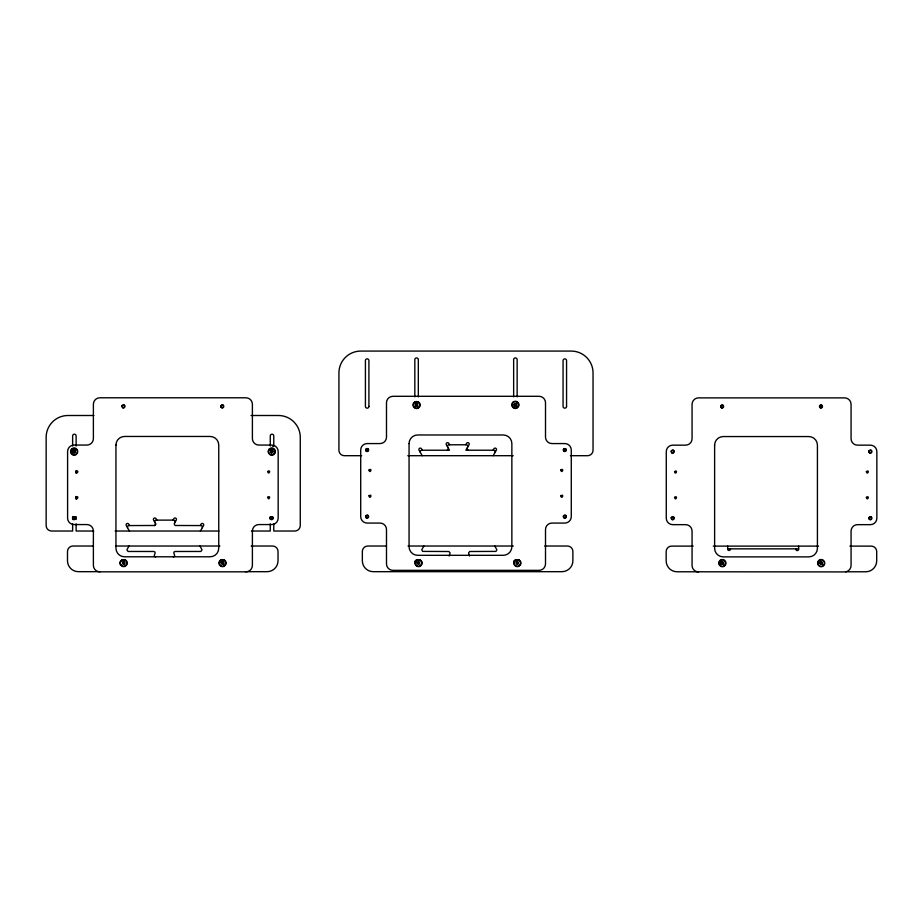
<?xml version="1.0" encoding="UTF-8"?>
<svg xmlns="http://www.w3.org/2000/svg" width="923" height="923" viewBox="0 0 923 923"><rect width="100%" height="100%" fill="white"/><g stroke="black" fill="none" stroke-linecap="round" stroke-linejoin="round"><path stroke-width="1.38" d="M416.031 563.134L415.2 561.207L416.758 559.915M516.799 405.439C516.361 400.051 511.354 407.701 516.465 405.947M514.365 562.799L514.042 561.207L515.599 559.915M469.542 556.015L468.549 552.9L469.726 551.504L495.974 551.4L496.886 549.82L494.797 546.024M175.024 522.245L175.024 520.826L173.801 520.111L155.791 520.134L154.81 520.826L154.81 522.245M202.31 527.702L202.31 526.283L201.087 525.568L175.07 525.487L174.159 523.906L176.258 520.111A1.419 1.419 0 0 0 175.739 518.172A1.419 1.419 0 0 0 173.801 518.691L172.982 520.111M467.119 448.105L467.119 449.524L468.342 450.228M467.811 446.905L467.811 445.486L466.577 444.771L448.566 444.794L447.482 445.705L447.586 446.905M495.097 452.362L495.097 450.943L493.863 450.228L465.884 450.228L469.034 444.771A1.419 1.419 0 0 0 468.515 442.832A1.419 1.419 0 0 0 466.577 443.352L465.757 444.771M128.989 546.024L126.901 549.82L128.055 551.469L153.829 551.481C157.498 552.035 151.914 556.384 155.595 556.938M200.268 525.568L201.087 524.149A1.419 1.419 0 0 1 203.025 523.629A1.419 1.419 0 0 1 203.545 525.568L200.395 531.025M423.853 546.024L421.753 549.82L422.665 551.4L448.924 551.504L450.101 552.9L449.109 556.015M493.044 450.228L493.863 448.82A1.419 1.419 0 0 1 495.801 448.29A1.419 1.419 0 0 1 496.32 450.228L493.17 455.697M124.513 564.288L124.513 562.188L122.413 562.188M220.932 562.695C221.774 560.538 224.993 562.661 223.354 564.288M415.523 403.847L415.523 405.947L417.623 405.947M723.194 564.38C725.374 561.299 718.913 561.299 721.094 564.38M822.035 564.38L822.035 562.28L819.936 562.28M120.613 561.23L121.905 559.915M120.948 561.426L122.101 560.261M269.078 449.963L270.22 448.797M72.582 448.797L71.429 449.963A3.242 3.242 0 0 0 71.429 453.158L72.582 454.335A3.115 3.115 0 0 0 75.732 454.335L76.886 453.158A3.242 3.242 0 0 0 76.886 449.963L75.732 448.797M414.808 401.84L413.516 403.155A3.646 3.646 0 0 0 413.516 406.755L414.808 408.07A3.496 3.496 0 0 0 418.35 408.07L419.642 406.755A3.646 3.646 0 0 0 419.642 403.155L418.35 401.84M415.004 402.186L413.85 403.351A3.242 3.242 0 0 0 413.85 406.558L415.004 407.724A3.115 3.115 0 0 0 418.154 407.724L419.307 406.558A3.242 3.242 0 0 0 419.307 403.351L418.154 402.186M220.747 559.915L219.455 561.23A3.646 3.646 0 0 0 219.455 564.83L220.747 566.145A3.496 3.496 0 0 0 224.289 566.145L225.581 564.83A3.646 3.646 0 0 0 225.581 561.23L224.289 559.915M220.943 560.261L219.789 561.426A3.242 3.242 0 0 0 219.789 564.622L220.943 565.799A3.115 3.115 0 0 0 224.093 565.799L225.247 564.622A3.242 3.242 0 0 0 225.247 561.426L224.093 560.261M416.954 560.261L415.8 561.426A3.242 3.242 0 0 0 415.8 564.622L416.954 565.799A3.115 3.115 0 0 0 420.103 565.799L421.257 564.622A3.242 3.242 0 0 0 421.257 561.426L420.103 560.261M515.795 560.261L514.642 561.426A3.242 3.242 0 0 0 514.642 564.622L515.795 565.799A3.115 3.115 0 0 0 518.945 565.799L520.099 564.622A3.242 3.242 0 0 0 520.099 561.426L518.945 560.261M74.59 452.881L75.432 450.955M416.031 403.513L417.623 403.847M417.623 560.699L416.031 560.376L415.465 561.23A3.646 3.646 0 0 0 415.465 564.83L416.758 566.145A3.496 3.496 0 0 0 420.3 566.145L421.592 564.83A3.646 3.646 0 0 0 421.592 561.23L420.3 559.915M516.465 560.699L514.872 560.376L514.307 561.23A3.646 3.646 0 0 0 514.307 564.83L515.599 566.145A3.496 3.496 0 0 0 519.141 566.145L520.434 564.83A3.646 3.646 0 0 0 520.434 561.23L519.141 559.915M447.055 450.228L448.278 449.524L448.278 448.105M127.524 527.702L127.524 526.283L128.747 525.568L154.752 525.487L155.675 523.906L153.576 520.111A1.419 1.419 0 0 1 154.095 518.172A1.419 1.419 0 0 1 156.033 518.691L156.852 520.111M173.351 556.938C177.02 556.384 171.447 552.035 175.116 551.481L200.879 551.469L202.033 549.82L199.945 546.024M93.927 415.5L67.979 415.5A21.829 21.829 0 0 0 46.15 437.329L46.15 525.568A5.457 5.457 0 0 0 51.607 531.025L72.629 531.025L72.629 523.826M251.044 415.5L278.434 415.5A21.829 21.829 0 0 1 300.263 437.329L300.263 525.568A5.457 5.457 0 0 1 294.806 531.025L273.773 531.025L273.773 523.826M361.689 455.697L344.394 455.697A5.457 5.457 0 0 1 338.926 450.228L338.926 372.904A21.829 21.829 0 0 1 360.766 351.075L571.21 351.075A21.829 21.829 0 0 1 593.039 372.904L593.039 450.228A5.457 5.457 0 0 1 587.582 455.697L570.414 455.697M407.804 455.697L513.2 455.697M93.708 531.025L76.124 531.025L76.124 523.826M115.144 531.025L218.936 531.025M251.414 531.025L270.277 531.025L270.277 523.826M93.061 546.024L72.952 546.024A5.457 5.457 0 0 0 67.494 551.481L67.494 560.769A10.914 10.914 0 0 0 78.409 571.683L100.007 571.683M116.056 546.024L219.882 546.024M251.206 546.024L272.573 546.024A5.457 5.457 0 0 1 278.031 551.481L278.031 560.769A10.914 10.914 0 0 1 267.116 571.683L245.506 571.683M386.483 546.024L367.804 546.024A5.457 5.457 0 0 0 362.347 551.481L362.347 560.769A10.914 10.914 0 0 0 373.261 571.683L561.969 571.683A10.914 10.914 0 0 0 572.883 560.769L572.883 551.481A5.457 5.457 0 0 0 567.426 546.024L544.639 546.024M408.035 546.024L513.315 546.024M693.185 546.116L671.621 546.116A5.457 5.457 0 0 0 666.164 551.585L666.164 560.861A10.914 10.914 0 0 0 677.078 571.775L844.614 571.925A6.449 6.449 0 0 0 851.064 565.476L851.064 531.094A6.449 6.449 0 0 1 857.513 524.656L870.401 524.656A6.449 6.449 0 0 0 876.85 518.207L876.85 451.601A6.449 6.449 0 0 0 870.401 445.151L857.513 445.151A6.449 6.449 0 0 1 851.064 438.702L851.064 404.332A6.449 6.449 0 0 0 844.614 397.882L698.503 397.882A6.449 6.449 0 0 0 692.065 404.332L692.065 438.702A6.449 6.449 0 0 1 685.616 445.151L672.729 445.151A6.449 6.449 0 0 0 666.279 451.601L666.279 518.207A6.449 6.449 0 0 0 672.729 524.656L685.616 524.656A6.449 6.449 0 0 1 692.065 531.094L692.065 565.476A6.449 6.449 0 0 0 698.503 571.925M713.294 546.116L818.563 546.116M849.887 546.116L871.243 546.116A5.457 5.457 0 0 1 876.7 551.585L876.7 560.861A10.914 10.914 0 0 1 865.786 571.775L845.618 571.775M727.67 546.116L727.67 548.85L798.626 548.85L798.626 546.116M75.098 450.459C73.471 448.82 71.348 452.039 73.505 452.881M273.381 448.797L274.523 449.963A3.242 3.242 0 0 1 274.523 453.158L273.381 454.335A3.115 3.115 0 0 1 270.22 454.335L269.078 453.158M125.447 559.915L126.739 561.23A3.646 3.646 0 0 1 126.739 564.83L125.447 566.145A3.496 3.496 0 0 1 121.905 566.145L120.613 564.83M125.251 560.261L126.405 561.426A3.242 3.242 0 0 1 126.405 564.622L125.251 565.799A3.115 3.115 0 0 1 122.101 565.799L120.948 564.622M449.639 444.771L448.82 443.352A1.419 1.419 0 0 0 446.882 442.832A1.419 1.419 0 0 0 446.363 444.771L449.513 450.228L421.534 450.228L420.3 450.943L420.3 452.362M422.353 450.228L421.534 448.82A1.419 1.419 0 0 0 419.596 448.29A1.419 1.419 0 0 0 419.077 450.228L422.226 455.697M129.566 525.568L128.747 524.149A1.419 1.419 0 0 0 126.809 523.629A1.419 1.419 0 0 0 126.289 525.568L129.439 531.025M517.145 396.867L517.145 359.658A1.742 1.742 0 0 0 515.403 357.916A1.742 1.742 0 0 0 513.649 359.658L513.649 396.867M418.315 396.867L418.315 359.658A1.742 1.742 0 0 0 416.573 357.916A1.742 1.742 0 0 0 414.831 359.658L414.831 396.867M273.773 446.04L273.773 435.956A1.742 1.742 0 0 0 272.031 434.202A1.742 1.742 0 0 0 270.277 435.956L270.277 446.04M270.277 516.626L270.277 519.499M76.124 446.028L76.124 435.944A1.742 1.742 0 0 0 74.382 434.202A1.742 1.742 0 0 0 72.629 435.944L72.629 446.028M76.124 470.522L76.124 473.407M76.124 496.459L76.124 499.331M76.124 516.626L76.124 519.499M72.629 516.626L72.629 519.499M730.405 548.85A1.385 1.385 0 0 1 729.032 550.477A1.385 1.385 0 0 1 727.67 548.85M798.626 548.85A1.408 1.408 0 0 1 797.253 550.581A1.408 1.408 0 0 1 795.891 548.85M414.808 402.047A3.496 3.496 0 0 1 418.35 402.047M415.004 402.37A3.115 3.115 0 0 1 418.154 402.37M416.758 560.111A3.496 3.496 0 0 1 420.3 560.111M416.954 560.434A3.115 3.115 0 0 1 420.103 560.434M415.096 561.749A1.488 1.488 0 0 1 416.573 560.273M513.938 561.749A1.488 1.488 0 0 1 515.415 560.273M515.599 560.111A3.496 3.496 0 0 1 519.141 560.111M515.795 560.434A3.115 3.115 0 0 1 518.945 560.434M155.502 523.445A1.442 1.442 0 0 1 154.268 525.568M268.893 453.158A3.242 3.242 0 0 1 268.893 449.963M270.22 448.97A3.115 3.115 0 0 1 273.381 448.97M272.493 446.144A5.019 5.019 0 0 1 273.116 446.271M220.747 560.111A3.496 3.496 0 0 1 224.289 560.111M220.943 560.434A3.115 3.115 0 0 1 224.093 560.434M121.905 560.111A3.496 3.496 0 0 1 125.447 560.111M120.405 564.83A3.646 3.646 0 0 1 120.405 561.23M120.763 564.622A3.242 3.242 0 0 1 120.763 561.426M122.101 560.434A3.115 3.115 0 0 1 125.251 560.434M72.582 448.97A3.115 3.115 0 0 1 75.732 448.97M93.385 542.251L93.385 565.384A6.449 6.449 0 0 0 99.834 571.833L245.945 571.833A6.449 6.449 0 0 0 252.394 565.384L252.394 531.002A6.449 6.449 0 0 1 258.832 524.564L271.731 524.564A6.449 6.449 0 0 0 278.169 518.115L278.169 451.509A6.449 6.449 0 0 0 271.731 445.059L258.832 445.059A6.449 6.449 0 0 1 252.394 438.61L252.394 404.228A6.449 6.449 0 0 0 245.945 397.79L99.834 397.79A6.449 6.449 0 0 0 93.385 404.228L93.385 438.61A6.449 6.449 0 0 1 86.935 445.059L74.048 445.059A6.449 6.449 0 0 0 67.598 451.509L67.598 518.115A6.449 6.449 0 0 0 74.048 524.564L86.935 524.564A6.449 6.449 0 0 1 93.385 531.002L93.385 542.251M115.952 445.059L115.952 548.193A8.595 8.595 0 0 0 124.547 556.788L210.156 556.788A8.595 8.595 0 0 0 218.751 548.193L218.751 445.059A8.595 8.595 0 0 0 210.156 436.464L124.547 436.464A8.595 8.595 0 0 0 115.952 445.059M386.495 540.763L386.495 563.907A6.449 6.449 0 0 0 392.944 570.345L539.055 570.345A6.449 6.449 0 0 0 545.505 563.907L545.505 529.525A6.449 6.449 0 0 1 551.942 523.076L564.841 523.076A6.449 6.449 0 0 0 571.279 516.626L571.279 450.02A6.449 6.449 0 0 0 564.841 443.571L551.942 443.571A6.449 6.449 0 0 1 545.505 437.133L545.505 402.751A6.449 6.449 0 0 0 539.055 396.302L392.944 396.302A6.449 6.449 0 0 0 386.495 402.751L386.495 437.133A6.449 6.449 0 0 1 380.045 443.571L367.158 443.571A6.449 6.449 0 0 0 360.708 450.02L360.708 516.626A6.449 6.449 0 0 0 367.158 523.076L380.045 523.076A6.449 6.449 0 0 1 386.495 529.525L386.495 540.763M409.062 443.571L409.062 546.716A8.595 8.595 0 0 0 417.646 555.311L503.266 555.311A8.595 8.595 0 0 0 511.861 546.716L511.861 443.571A8.595 8.595 0 0 0 503.266 434.975L417.646 434.975A8.595 8.595 0 0 0 409.062 443.571M714.621 445.151L714.621 548.285A8.595 8.595 0 0 0 723.217 556.881L808.825 556.881A8.595 8.595 0 0 0 817.42 548.285L817.42 445.151A8.595 8.595 0 0 0 808.825 436.556L723.217 436.556A8.595 8.595 0 0 0 714.621 445.151M122.621 562.857C124.328 566.791 125.493 559.673 122.621 562.857M221.462 562.857C223.17 566.791 224.335 559.673 221.462 562.857M417.473 562.857C419.18 566.791 420.357 559.673 417.473 562.857M516.315 562.857C518.022 566.791 519.188 559.673 516.315 562.857M721.301 562.949C723.009 566.884 724.174 559.765 721.301 562.949M820.132 562.949C821.839 566.884 823.016 559.765 820.132 562.949M75.882 471.48C76.805 476.118 79.724 468.734 75.882 471.48M75.882 497.266C76.805 501.893 79.724 494.52 75.882 497.266M72.663 517.572C73.828 523.387 77.486 514.123 72.663 517.572M122.09 405.832C123.255 411.658 126.913 402.393 122.09 405.832M220.932 405.832C222.097 411.658 225.743 402.393 220.932 405.832M270.347 450.955C271.512 456.77 275.169 447.517 270.347 450.955M267.693 471.48C268.628 476.118 271.535 468.734 267.693 471.48M267.693 497.266C268.628 501.893 271.535 494.52 267.693 497.266M270.347 517.572C271.512 523.387 275.169 514.123 270.347 517.572M365.773 449.478C366.939 455.293 370.596 446.028 365.773 449.478M368.992 470.003C369.915 474.63 372.834 467.257 368.992 470.003M368.992 495.778C369.915 500.416 372.834 493.044 368.992 495.778M365.773 516.084C366.939 521.899 370.596 512.634 365.773 516.084M563.457 449.478C564.622 455.293 568.28 446.028 563.457 449.478M560.803 470.003C561.738 474.63 564.645 467.257 560.803 470.003M560.803 495.778C561.738 500.416 564.645 493.044 560.803 495.778M563.457 516.084C564.622 521.899 568.28 512.634 563.457 516.084M671.344 451.047C672.509 456.873 676.167 447.609 671.344 451.047M674.563 471.572C675.486 476.21 678.393 468.838 674.563 471.572M674.563 497.359C675.486 501.997 678.393 494.613 674.563 497.359M671.344 517.665C672.509 523.479 676.167 514.215 671.344 517.665M720.759 405.924C721.924 411.75 725.582 402.486 720.759 405.924M819.601 405.924C820.766 411.75 824.424 402.486 819.601 405.924M869.028 451.047C870.193 456.873 873.839 447.609 869.028 451.047M866.374 471.572C867.297 476.21 870.204 468.826 866.374 471.572M866.374 497.359C867.297 501.985 870.204 494.613 866.374 497.359M869.028 517.665C870.193 523.479 873.839 514.215 869.028 517.665M73.148 451.185C74.048 455.385 76.597 448.624 73.148 451.185M270.797 451.185C271.697 455.385 274.246 448.624 270.797 451.185M415.581 404.574C416.481 408.774 419.019 402.024 415.581 404.574M514.365 404.493C515.276 408.693 517.815 401.943 514.365 404.493M71.648 449.016L71.083 449.766A3.646 3.646 0 0 0 71.083 453.366L72.386 454.681A3.496 3.496 0 0 0 75.928 454.681L77.22 453.366A3.646 3.646 0 0 0 77.22 449.766L75.917 448.451A3.496 3.496 0 0 0 72.386 448.451L71.648 449.016M269.297 449.016L268.731 449.766A3.646 3.646 0 0 0 268.731 453.366L270.035 454.681A3.496 3.496 0 0 0 273.566 454.681L274.869 453.366A3.646 3.646 0 0 0 274.869 449.766L273.566 448.451A3.496 3.496 0 0 0 270.035 448.451L269.297 449.016M512.865 402.336L512.3 403.074A3.646 3.646 0 0 0 512.311 406.674L513.603 407.989A3.496 3.496 0 0 0 517.145 407.989L518.438 406.674A3.646 3.646 0 0 0 518.438 403.074L517.145 401.759A3.496 3.496 0 0 0 513.603 401.759L512.865 402.336M513.142 402.613L512.646 403.27A3.242 3.242 0 0 0 512.646 406.478L513.799 407.643A3.115 3.115 0 0 0 516.949 407.643L518.103 406.478A3.242 3.242 0 0 0 518.103 403.27L516.949 402.105A3.115 3.115 0 0 0 513.799 402.105L513.142 402.613M719.848 560.584L719.282 561.322A3.646 3.646 0 0 0 719.282 564.922L720.586 566.237A3.496 3.496 0 0 0 724.128 566.237L725.42 564.922A3.646 3.646 0 0 0 725.42 561.322L724.128 560.007A3.496 3.496 0 0 0 720.586 560.007L719.848 560.584M720.125 560.861L719.628 561.519A3.242 3.242 0 0 0 719.628 564.726L720.782 565.891A3.115 3.115 0 0 0 723.932 565.891L725.086 564.726A3.242 3.242 0 0 0 725.086 561.519L723.932 560.353A3.115 3.115 0 0 0 720.782 560.353L720.125 560.861M818.689 560.584L818.124 561.322A3.646 3.646 0 0 0 818.124 564.922L819.428 566.237A3.496 3.496 0 0 0 822.958 566.237L824.262 564.922A3.646 3.646 0 0 0 824.262 561.322L822.958 560.007A3.496 3.496 0 0 0 819.428 560.007L818.689 560.584M818.966 560.861L818.47 561.519A3.242 3.242 0 0 0 818.47 564.726L819.612 565.891A3.115 3.115 0 0 0 822.774 565.891L823.916 564.726A3.242 3.242 0 0 0 823.916 561.519L822.774 560.353A3.115 3.115 0 0 0 819.612 560.353L818.966 560.861M74.152 450.32L73.079 450.943L73.079 452.189L74.152 452.812L75.236 452.189L75.236 450.943L74.152 450.32M271.8 450.32L270.716 450.943L270.716 452.189L271.8 452.812L272.885 452.189L272.885 450.943L271.8 450.32M123.682 561.784L122.597 562.407L122.597 563.653L123.682 564.276L124.755 563.653L124.755 562.407L123.682 561.784M416.573 403.709L415.5 404.332L415.5 405.578L416.573 406.201L417.658 405.578L417.658 404.332L416.573 403.709M222.512 561.784L221.439 562.407L221.439 563.653L222.512 564.276L223.597 563.653L223.597 562.407L222.512 561.784M515.369 403.628L514.296 404.251L514.296 405.497L515.369 406.12L516.453 405.497L516.453 404.251L515.369 403.628M418.534 561.784L417.45 562.407L417.45 563.653L418.534 564.276L419.607 563.653L419.607 562.407L418.534 561.784M517.365 561.784L516.292 562.407L516.292 563.653L517.365 564.276L518.449 563.653L518.449 562.407L517.365 561.784M722.351 561.876L721.278 562.499L721.278 563.745L722.351 564.368L723.436 563.745L723.436 562.499L722.351 561.876M821.193 561.876L820.109 562.499L820.109 563.745L821.193 564.368L822.278 563.745L822.278 562.499L821.193 561.876M566.56 406.408L566.56 360.616A1.742 1.742 0 0 0 564.807 358.874A1.742 1.742 0 0 0 563.065 360.616L563.065 406.408A1.742 1.742 0 0 0 564.807 408.151A1.742 1.742 0 0 0 566.56 406.408M368.912 406.408L368.912 360.616A1.742 1.742 0 0 0 367.158 358.862A1.742 1.742 0 0 0 365.416 360.616L365.416 406.408A1.742 1.742 0 0 0 367.158 408.151A1.742 1.742 0 0 0 368.912 406.408M671.979 519.487A1.488 1.488 0 0 0 674.205 518.207A1.488 1.488 0 0 0 671.979 516.926A1.488 1.488 0 0 0 671.979 519.487M671.979 452.881A1.488 1.488 0 0 0 674.205 451.601A1.488 1.488 0 0 0 671.979 450.309A1.488 1.488 0 0 0 671.979 452.881M869.235 519.13A1.488 1.488 0 0 0 871.785 518.749A1.488 1.488 0 0 0 870.181 516.742A1.488 1.488 0 0 0 869.235 519.13M869.235 452.524A1.488 1.488 0 0 0 871.785 452.143A1.488 1.488 0 0 0 870.181 450.124A1.488 1.488 0 0 0 869.235 452.524M819.82 407.401A1.488 1.488 0 0 0 822.358 407.02A1.488 1.488 0 0 0 820.766 405.012A1.488 1.488 0 0 0 819.82 407.401M721.405 407.758A1.488 1.488 0 0 0 723.632 406.478A1.488 1.488 0 0 0 721.405 405.185A1.488 1.488 0 0 0 721.405 407.758M366.419 517.918A1.488 1.488 0 0 0 368.646 516.626A1.488 1.488 0 0 0 366.419 515.346A1.488 1.488 0 0 0 366.419 517.918M366.419 451.301A1.488 1.488 0 0 0 368.646 450.02A1.488 1.488 0 0 0 366.419 448.74A1.488 1.488 0 0 0 366.419 451.301M563.676 517.549A1.488 1.488 0 0 0 566.214 517.18A1.488 1.488 0 0 0 564.622 515.161A1.488 1.488 0 0 0 563.676 517.549M563.676 450.943A1.488 1.488 0 0 0 566.214 450.562A1.488 1.488 0 0 0 564.622 448.555A1.488 1.488 0 0 0 563.676 450.943M73.309 519.395A1.488 1.488 0 0 0 75.536 518.115A1.488 1.488 0 0 0 73.309 516.834A1.488 1.488 0 0 0 73.309 519.395M270.566 519.038A1.488 1.488 0 0 0 273.104 518.657A1.488 1.488 0 0 0 271.512 516.649A1.488 1.488 0 0 0 270.566 519.038M221.139 407.308A1.488 1.488 0 0 0 223.689 406.928A1.488 1.488 0 0 0 222.085 404.909A1.488 1.488 0 0 0 221.139 407.308M122.724 407.666A1.488 1.488 0 0 0 124.951 406.385A1.488 1.488 0 0 0 122.724 405.093A1.488 1.488 0 0 0 122.724 407.666"/></g></svg>
